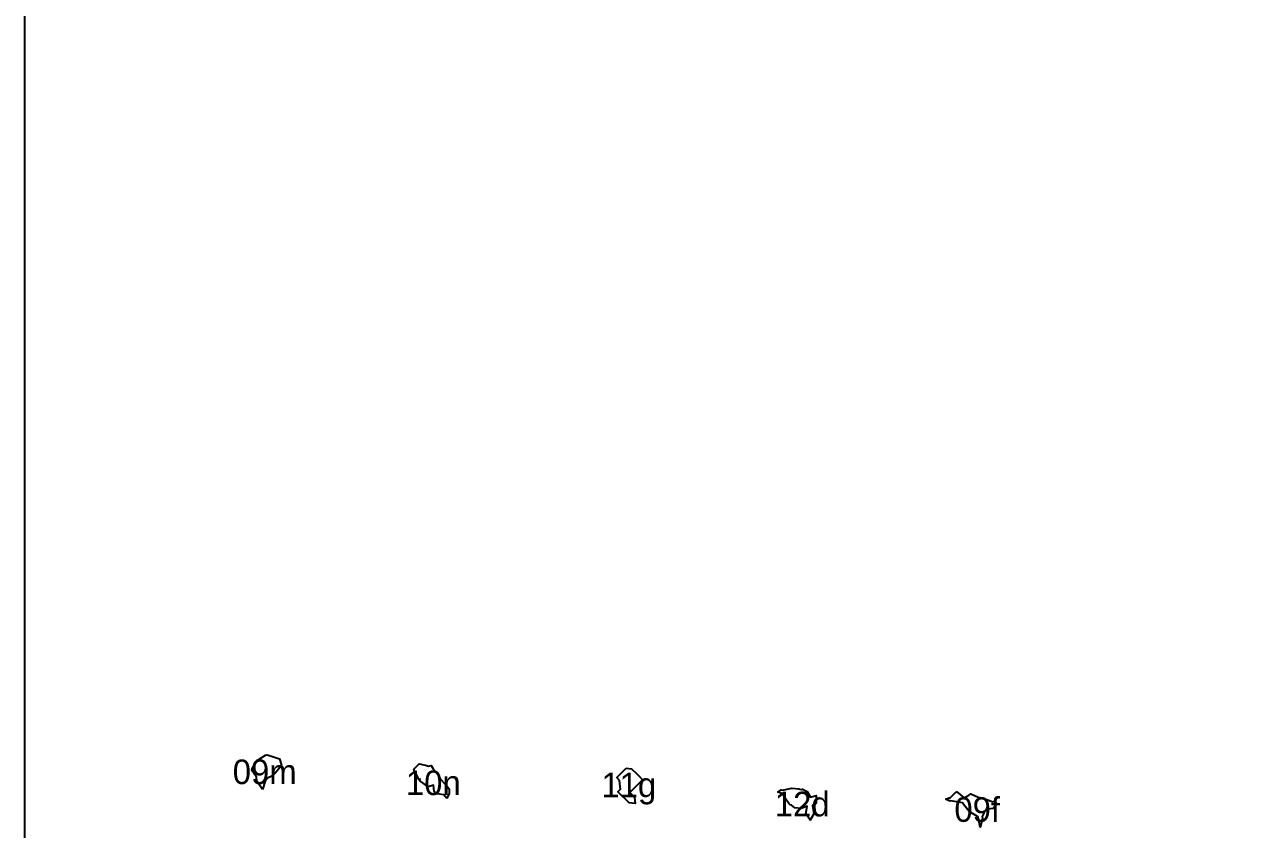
# Model space of a CAD drawing. Header units: millimetres. Extents: x 0 to 500, y 0 to 700.
# Drawn here: x 0 to 124.1, y 506.6 to 588.6 of the extents above; entities that cross this region are included whole.
import ezdxf
from ezdxf.enums import TextEntityAlignment as Align

# ---------------------------------------------------------------- set-up
doc = ezdxf.new("R2010")
doc.units = ezdxf.units.MM
for name, color, linetype in [('CORTE', 1, 'Continuous'), ('GRABADO', 5, 'Continuous'), ('HOJA', 8, 'Continuous')]:
    doc.layers.add(name, color=color, linetype=linetype)

msp = doc.modelspace()

# ---------------------------------------------------------------- linework, layer by layer
at = {"layer": 'CORTE'}
for points in [[(24.2, 510.72), (23.64, 511.58), (23.6, 511.99), (23.14, 512.67), (23.16, 512.85), (23.57, 513.49), (23.68, 513.69), (23.88, 513.8), (24.52, 514.2), (24.69, 514.24), (25.35, 514.05), (25.93, 513.83), (26.16, 513.21), (25.87, 512.83), (25.52, 512.38), (25.23, 512.12), (24.72, 511.86), (24.5, 511.58), (24.2, 510.72)], [(42.96, 509.8), (42.67, 510.19), (41.99, 510.29), (41.68, 510.51), (41.62, 511.17), (41.08, 510.99), (40.19, 511.64), (40.24, 511.78), (40.13, 511.74), (39.62, 512.79), (40.14, 513.33), (40.81, 513.21), (41.1, 513.1), (41.38, 513.15), (41.56, 512.82), (42.08, 512.2), (42.26, 511.91), (42.39, 511.71), (43, 511.02), (43.2, 510.79), (43.2, 510.55), (43.21, 510.32), (42.96, 509.8)], [(61.2, 512.89), (61.75, 512.84), (62.29, 512.3), (62.56, 512.04), (62.88, 511.72), (61.57, 510.41), (62.05, 509.92), (62.11, 509.31), (61.5, 509.37), (60.37, 510.49), (60.62, 510.75), (60.54, 511.63), (60.24, 511.94), (61.2, 512.89)], [(78.05, 510.86), (78.78, 510.8), (78.99, 510.72), (79.15, 510.74), (79.61, 510.53), (79.94, 509.93), (80.52, 510.1), (80.52, 509.32), (80.16, 509.11), (80.3, 508.23), (79.91, 507.59), (79.48, 508.23), (79.61, 509.01), (78.99, 508.8), (78.37, 508.87), (78.02, 509.13), (77.9, 509.16), (77.76, 509.31), (77.07, 510.28), (77.02, 510.33), (76.64, 510.44), (76.98, 510.7), (77.13, 510.67), (77.23, 510.68), (78.05, 510.86)], [(93.68, 509.74), (94.06, 509.87), (94.12, 509.83), (94.73, 510.44), (94.85, 510.48), (95.57, 509.87), (96.05, 510.14), (96.27, 510.27), (97, 509.94), (97.41, 509.89), (98.34, 509.53), (98.45, 509.48), (98.62, 509.54), (98.94, 509.28), (98.72, 509.06), (98.54, 508.79), (97.98, 508.73), (97.82, 508.64), (97.57, 508.32), (97.42, 507.97), (97.44, 507.78), (97.22, 506.89), (96.99, 507.88), (96.94, 507.96), (96.08, 508.49), (95.55, 509.16), (95.41, 509.38), (94.2, 509.56), (94.15, 509.55), (94.05, 509.56), (93.68, 509.74)]]:
    msp.add_lwpolyline(points, close=True, dxfattribs=at)
at = {"layer": 'HOJA'}
msp.add_lwpolyline([(0, 0), (500, 0), (500, 700), (0, 700)], close=True, dxfattribs=at)

# ---------------------------------------------------------------- texts
at = {"layer": 'GRABADO'}
for s, p in [('09m', (24.44, 512.52)), ('10n', (41.59, 511.4)), ('11g', (61.47, 511.19)), ('12d', (79.11, 509.24)), ('09f', (96.91, 508.68))]:
    msp.add_text(s, height=2.5, dxfattribs=at).set_placement(p, align=Align.MIDDLE_CENTER)

doc.saveas('drawing.dxf')
